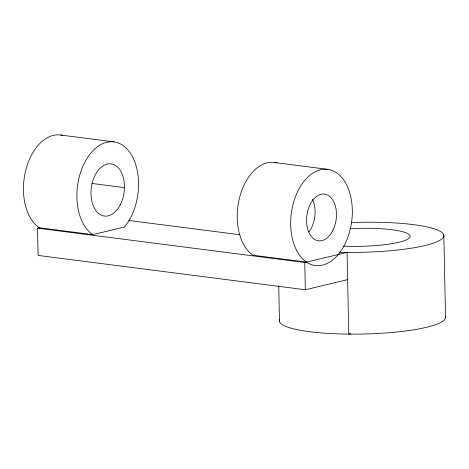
<?xml version="1.0" encoding="UTF-8"?>
<svg xmlns="http://www.w3.org/2000/svg" width="469" height="469" viewBox="0 0 469 469"><rect width="100%" height="100%" fill="white"/><g stroke="black" fill="none" stroke-linecap="round" stroke-linejoin="round"><path stroke-width="0.7" d="M347.623 279.635L305.319 289.766L38.089 255.417L37.514 228.174L39.279 227.752L92.727 234.623L124.426 227.031L125.774 225.366A48.483 30.462 -82.7 0 0 130.206 152.935A48.483 30.462 -82.7 0 0 83.922 164.009A48.483 30.462 -82.7 0 0 91.308 233.609L92.727 234.623M276.634 162.942A48.483 30.462 -82.7 0 0 239.917 196.3A48.483 30.462 -82.7 0 0 251.648 254.221L253.067 255.23L254.474 254.89M37.514 228.174L304.75 262.523L347.054 252.392L348.766 334.121L350.871 333.617M60.765 135.049L114.213 141.914M274.547 162.52L327.989 169.391M91.947 183.443L124.449 187.623M128.852 220.471L239.993 234.752M253.067 255.23L306.509 262.101M39.718 228.069L37.86 226.744A48.483 30.462 -82.7 0 1 25.988 169.356A48.483 30.462 -82.7 0 1 62.16 135.301M443.838 235.491L445.55 317.226M304.75 262.523L305.319 289.766M278.733 285.744L279.477 321.341M445.298 316.182A83.113 15.002 -1.2 0 1 368.997 333.869A83.113 15.002 -1.2 0 1 279.618 321.904L279.36 320.86A83.113 15.002 -1.2 0 1 279.512 319.811M351.31 222.593A83.113 15.002 -1.2 0 1 443.615 236.739A83.113 15.002 -1.2 0 1 339.257 252.24M350.22 228.72A49.866 9.005 -1.2 0 1 410.07 236.939A49.866 9.005 -1.2 0 1 343.683 246.161M312.565 199.378A23.55 14.797 -82.7 0 1 308.901 231.885M339.568 252.838L337.78 255.036A48.483 30.462 -82.7 0 1 306.961 262.417L305.096 261.092A48.483 30.462 -82.7 0 1 297.704 191.493A48.483 30.462 -82.7 0 1 343.988 180.407A48.483 30.462 -82.7 0 1 339.568 252.838M120.193 204.935A26.323 16.538 -82.7 0 0 111.147 163.869A26.323 16.538 -82.7 0 0 91.813 201.084A26.323 16.538 -82.7 0 0 120.193 204.935M332.609 230.947A23.55 14.797 -82.7 0 0 324.654 194.102A23.55 14.797 -82.7 0 0 307.248 227.266A23.55 14.797 -82.7 0 0 332.609 230.947"/></g></svg>
